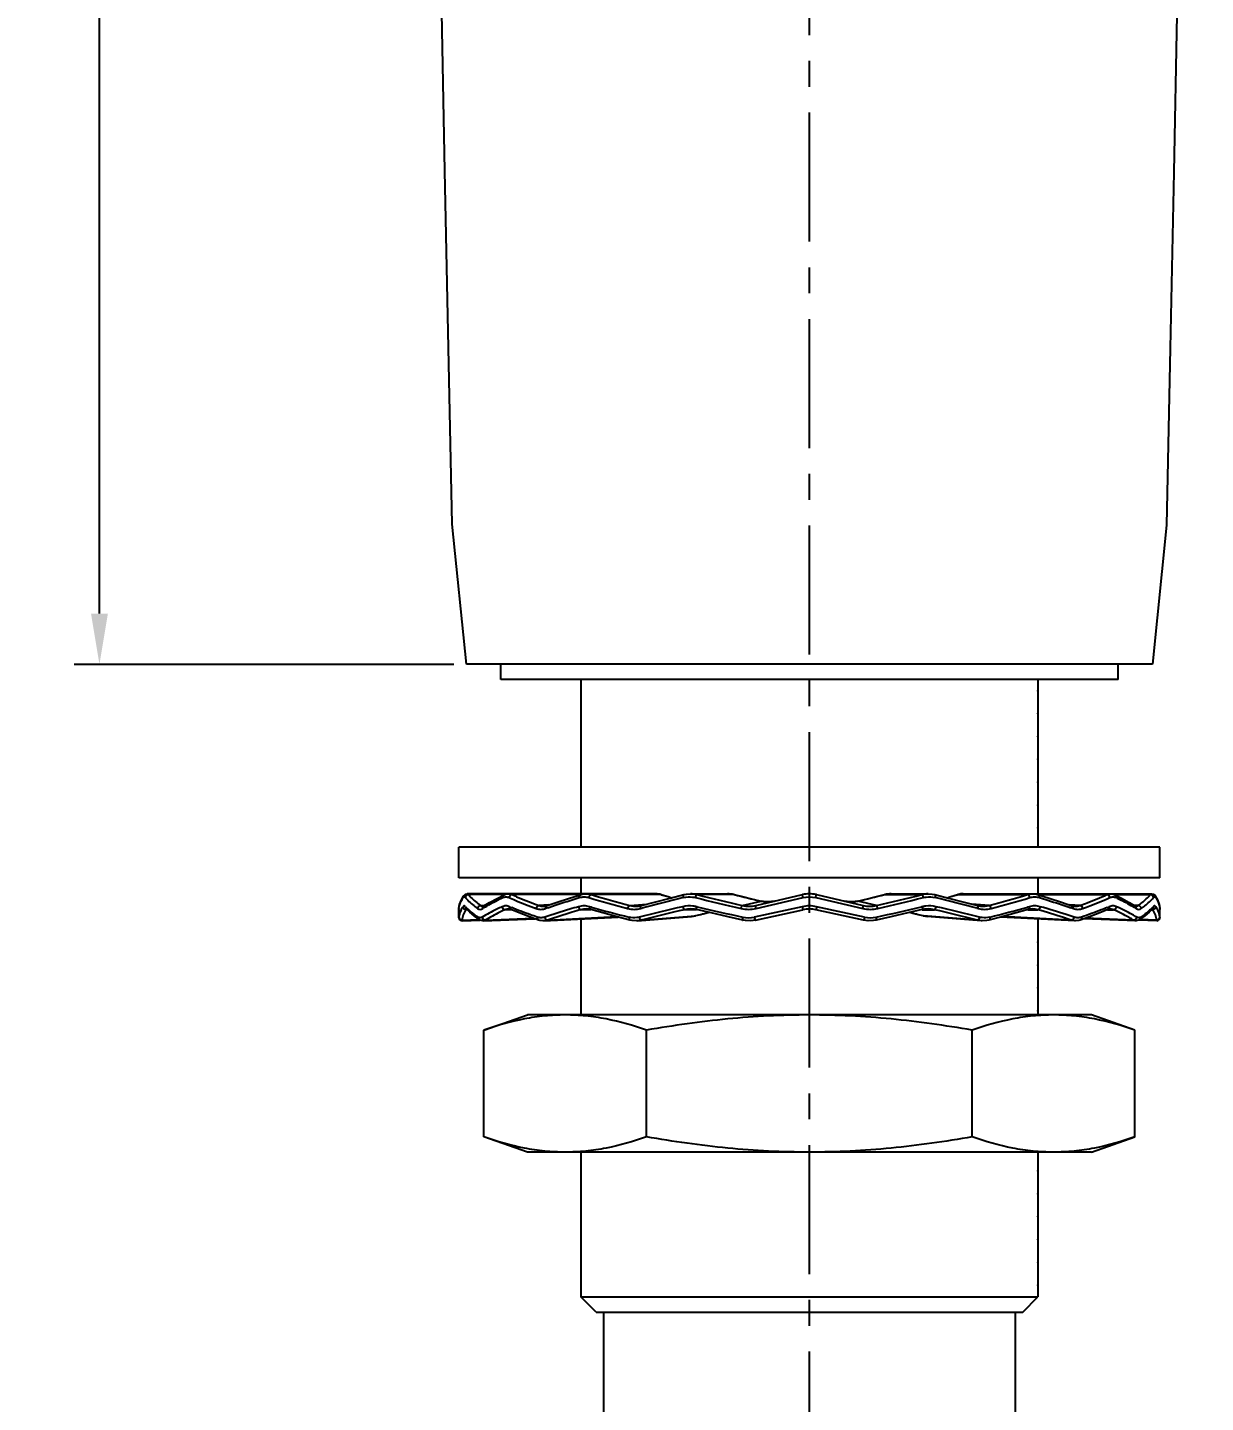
# Model space of a CAD drawing. Header units: millimetres. Extents: x 601 to 1195, y -13 to 407.
# Drawn here: x 731.2 to 789.1, y 124.8 to 192.5 of the extents above; entities that cross this region are included whole.
import ezdxf

# ---------------------------------------------------------------- set-up
doc = ezdxf.new("R2010")
doc.units = ezdxf.units.MM
doc.header["$LTSCALE"] = 0.1
doc.linetypes.add('CENTERX2', pattern=[101.6, 63.5, -12.7, 12.7, -12.7])
doc.layers.add('CENTER', color=1, linetype='CENTERX2')
doc.layers.add('DIM', color=3, linetype='Continuous')
doc.styles.get("Standard").update_dxf_attribs({"font": 'arial.ttf'})
doc.dimstyles.new('ISO-25', dxfattribs={"dimtxt": 2.5, "dimasz": 2.5, "dimexe": 1.25, "dimexo": 0.625, "dimtad": 1, "dimlfac": 1.333333, "dimtxsty": 'Standard', "dimcen": 2.5, "dimadec": 0, "dimazin": 0, "dimtfac": 1, "dimtmove": 0, "dimatfit": 3, "dimfxl": 0, "dimarcsym": 0})

# ---------------------------------------------------------------- blocks, each defined once
blk = doc.blocks.new('*D9')
at = {"layer": 'Defpoints', "color": 0}
for p in [(734.713, 242.175), (769.627, 242.175), (752.771, 161.153)]:
    blk.add_point(p, dxfattribs=at)
at = {"layer": 'DIM', "color": 0, "lineweight": -2}
for p, q in [((769.002, 242.175), (733.463, 242.175)), ((734.713, 163.653), (734.713, 239.675)), ((752.146, 161.153), (733.463, 161.153))]:
    blk.add_line(p, q, dxfattribs=at)
at = {"layer": 'DIM', "color": 0}
for points in [[(734.297, 239.675), (735.13, 239.675), (734.713, 242.175)], [(734.297, 163.653), (735.13, 163.653), (734.713, 161.153)]]:
    blk.add_solid(points, dxfattribs=at)
at = {"layer": 'DIM', "color": 0, "insert": (732.812, 201.664), "char_height": 2.5, "attachment_point": 5, "rotation": 90}
blk.add_mtext('108', dxfattribs=at)

msp = doc.modelspace()

# ---------------------------------------------------------------- linework, layer by layer
for p, q in [((786.5311, 161.1533), (752.7723, 161.1533)), ((754.4642, 160.4033), (754.4642, 161.1533)), ((784.8392, 160.4033), (784.8392, 161.1533)), ((784.8392, 160.4033), (754.4642, 160.4033)), ((758.4017, 160.4033), (758.4017, 152.1533)), ((780.9017, 160.4033), (780.9017, 152.1533)), ((780.9017, 159.8408), (780.9017, 159.8708)), ((758.4017, 159.3083), (758.4017, 159.2783)), ((780.9017, 158.7158), (780.9017, 158.7458)), ((758.4017, 158.1833), (758.4017, 158.1533)), ((758.4017, 157.0583), (758.4017, 157.0283)), ((780.9017, 157.5908), (780.9017, 157.6208)), ((780.9017, 156.4658), (780.9017, 156.4958)), ((758.4017, 155.9333), (758.4017, 155.9033)), ((780.9017, 155.3408), (780.9017, 155.3708)), ((758.4017, 154.8083), (758.4017, 154.7783)), ((780.9017, 154.2158), (780.9017, 154.2458)), ((758.4017, 153.6833), (758.4017, 153.6533)), ((780.9017, 153.0908), (780.9017, 153.1208)), ((758.4017, 152.5583), (758.4017, 152.5283)), ((752.4017, 150.6533), (752.4017, 152.1533)), ((786.9017, 152.1533), (752.4017, 152.1533)), ((786.9017, 150.6533), (786.9017, 152.1533)), ((786.9017, 150.6533), (752.4017, 150.6533)), ((758.4017, 150.6533), (758.4017, 149.8628)), ((758.4017, 150.3083), (758.4017, 150.2783)), ((780.9017, 150.6533), (780.9017, 149.8628)), ((752.4406, 149.3424), (752.5246, 149.5663)), ((752.5233, 149.5636), (752.636, 149.7605)), ((752.6359, 149.7604), (752.636, 149.7605)), ((752.7493, 149.8499), (752.8113, 149.8628)), ((752.8113, 149.8628), (752.8114, 149.8628)), ((762.0831, 149.8628), (752.8116, 149.8628)), ((754.6538, 149.8234), (752.8735, 149.8234)), ((754.2813, 149.6393), (754.6261, 149.8124)), ((754.6261, 149.8124), (754.6263, 149.8125)), ((758.3927, 149.8234), (755.0159, 149.8234)), ((757.8374, 149.6487), (758.3818, 149.8206)), ((758.6583, 149.8628), (758.6599, 149.8628)), ((762.3471, 149.8234), (758.9235, 149.8234)), ((762.083, 149.8628), (762.2716, 149.844)), ((762.2716, 149.844), (762.3639, 149.821)), ((762.3639, 149.821), (762.3471, 149.8234)), ((762.363, 149.8186), (762.3471, 149.8234)), ((762.7988, 149.6511), (763.4787, 149.8228)), ((763.8026, 149.8628), (765.6248, 149.8628)), ((765.9468, 149.8234), (764.1251, 149.8234)), ((765.9506, 149.823), (765.9468, 149.8234)), ((767.0133, 149.2862), (769.31, 149.8234)), ((767.0246, 149.1401), (769.3415, 149.6773)), ((769.9618, 149.6773), (772.2787, 149.1401)), ((769.9933, 149.8234), (772.2901, 149.2862)), ((773.3527, 149.823), (773.3566, 149.8234)), ((773.3566, 149.8234), (775.1782, 149.8234)), ((773.679, 149.8628), (775.5007, 149.8628)), ((776.9394, 149.821), (777.0377, 149.8452)), ((776.9394, 149.821), (776.9562, 149.8234)), ((776.9562, 149.8234), (776.9403, 149.8186)), ((776.9562, 149.8234), (780.3799, 149.8234)), ((777.0377, 149.8452), (777.2204, 149.8628)), ((777.2208, 149.8628), (777.2204, 149.8628)), ((777.2204, 149.8628), (786.4921, 149.8628)), ((780.9105, 149.8234), (784.2875, 149.8234)), ((784.6492, 149.8234), (786.4298, 149.8234)), ((784.6773, 149.8124), (784.677, 149.8125)), ((786.6037, 149.8205), (786.6468, 149.7875)), ((786.6674, 149.7605), (786.7788, 149.5663)), ((786.6674, 149.7604), (786.6674, 149.7605)), ((786.7792, 149.565), (786.7801, 149.5636)), ((752.4017, 149.0979), (752.4033, 149.1153)), ((752.4017, 149.0979), (752.4017, 148.6854)), ((752.4017, 148.6854), (752.4017, 149.0979)), ((752.4033, 149.1153), (752.4045, 149.1277)), ((752.4045, 149.1277), (752.4057, 149.1401)), ((752.4057, 149.1401), (752.4063, 149.1541)), ((752.8104, 149.0825), (752.7592, 149.0825)), ((752.764, 149.1299), (752.763, 149.131)), ((752.764, 149.1299), (752.7641, 149.1298)), ((753.466, 149.2862), (753.6801, 149.2954)), ((753.5843, 149.2479), (753.5847, 149.2479)), ((754.9849, 149.0825), (754.6848, 149.0825)), ((754.8428, 149.1175), (754.8426, 149.1175)), ((756.8338, 149.3126), (756.3346, 149.2862)), ((756.5796, 149.2486), (756.5804, 149.2486)), ((758.9007, 149.0825), (758.4157, 149.0825)), ((758.6621, 149.1175), (758.6602, 149.1175)), ((758.9247, 149.2053), (758.8397, 149.229)), ((760.8093, 149.2862), (761.6514, 149.3546)), ((761.1889, 149.2514), (761.1898, 149.2514)), ((761.352, 149.1401), (761.4183, 149.1574)), ((764.1033, 149.0825), (763.5018, 149.0825)), ((763.8035, 149.1175), (763.803, 149.1175)), ((764.134, 149.2186), (764.0889, 149.229)), ((766.3506, 149.2862), (767.2756, 149.5025)), ((769.2943, 149.229), (766.9402, 148.716)), ((766.9949, 148.5693), (769.3296, 149.0825)), ((767.278, 149.5024), (767.2756, 149.5025)), ((772.3073, 148.5695), (769.9737, 149.0825)), ((772.3631, 148.716), (770.009, 149.229)), ((772.0253, 149.5024), (772.0277, 149.5025)), ((772.9527, 149.2862), (772.0277, 149.5025)), ((775.2144, 149.229), (775.1693, 149.2186)), ((775.2, 149.0825), (775.8016, 149.0825)), ((775.5005, 149.1175), (775.4998, 149.1175)), ((778.494, 149.2862), (777.6519, 149.3546)), ((777.8851, 149.1574), (777.9513, 149.1401)), ((778.1122, 149.2516), (778.1135, 149.2514)), ((780.4636, 149.229), (780.3785, 149.2053)), ((780.4026, 149.0825), (780.8877, 149.0825)), ((780.6435, 149.1175), (780.6432, 149.1175)), ((782.9688, 149.2862), (782.4695, 149.3126)), ((782.7227, 149.2486), (782.723, 149.2486)), ((784.3184, 149.0825), (784.6186, 149.0825)), ((784.4609, 149.1175), (784.4607, 149.1175)), ((785.8373, 149.2862), (785.6232, 149.2954)), ((785.7182, 149.2479), (785.7186, 149.2479)), ((786.493, 149.0825), (786.5442, 149.0825)), ((786.5396, 149.1301), (786.5392, 149.1298)), ((786.8976, 149.1401), (786.897, 149.1541)), ((786.8976, 149.1401), (786.9, 149.1149)), ((786.9, 149.1149), (786.9016, 149.0989)), ((786.9016, 149.0989), (786.9017, 149.0979)), ((786.9017, 148.6854), (786.9017, 149.0979)), ((786.9017, 148.6854), (786.9017, 149.0979)), ((752.4041, 148.716), (752.4017, 148.6854)), ((752.5596, 148.5695), (752.5574, 148.5355)), ((752.5574, 148.5355), (753.444, 148.5693)), ((752.5596, 148.5695), (753.3903, 148.6012)), ((753.4045, 148.5911), (753.4049, 148.5908)), ((753.5393, 148.544), (753.4542, 148.5637)), ((753.5958, 148.5357), (756.1394, 148.639)), ((753.5961, 148.5357), (753.5959, 148.5357)), ((753.6989, 148.5695), (756.0645, 148.6656)), ((756.3218, 148.5742), (756.3219, 148.5742)), ((756.5878, 148.5363), (760.2442, 148.7185)), ((756.7623, 148.5695), (760.1653, 148.7391)), ((758.4017, 148.6267), (758.4017, 143.9033)), ((761.1897, 148.5387), (763.8529, 148.742)), ((761.3803, 148.5695), (761.1906, 148.5388)), ((761.3803, 148.5695), (764.0434, 148.7728)), ((763.8525, 148.742), (764.0434, 148.7728)), ((764.0434, 148.7728), (764.049, 148.7742)), ((764.0491, 148.7737), (764.0434, 148.7728)), ((775.3815, 148.7494), (775.2542, 148.7737)), ((775.2542, 148.7737), (775.26, 148.7728)), ((775.26, 148.7728), (775.4504, 148.742)), ((777.923, 148.5695), (775.26, 148.7728)), ((775.4517, 148.7419), (775.3815, 148.7494)), ((778.113, 148.5388), (775.4504, 148.742)), ((778.1135, 148.5387), (777.923, 148.5695)), ((778.1154, 148.5386), (778.1135, 148.5387)), ((779.1167, 148.7333), (778.4845, 148.5706)), ((782.7168, 148.5362), (779.059, 148.7185)), ((782.5411, 148.5695), (779.1382, 148.7391)), ((780.9017, 148.6208), (780.9017, 143.9033)), ((780.9017, 148.5908), (780.9017, 148.6208)), ((782.9816, 148.5742), (782.9815, 148.5742)), ((785.7086, 148.5356), (783.1638, 148.639)), ((785.6045, 148.5695), (783.2388, 148.6656)), ((785.7638, 148.544), (785.7256, 148.5355)), ((786.746, 148.5355), (785.8598, 148.5693)), ((785.8989, 148.5911), (785.8984, 148.5908)), ((786.1358, 148.76), (785.8989, 148.5911)), ((786.7437, 148.5695), (785.913, 148.6012)), ((786.746, 148.5355), (786.7437, 148.5695)), ((786.9017, 148.6854), (786.8993, 148.716)), ((758.4017, 148.0583), (758.4017, 148.0283)), ((780.9017, 147.4658), (780.9017, 147.4958)), ((758.4017, 146.9333), (758.4017, 146.9033)), ((780.9017, 146.3408), (780.9017, 146.3708)), ((758.4017, 145.8083), (758.4017, 145.7783)), ((780.9017, 145.2158), (780.9017, 145.2458)), ((758.4017, 144.6833), (758.4017, 144.6533)), ((780.9017, 144.0908), (780.9017, 144.1208)), ((753.6302, 143.1533), (755.7767, 143.9033)), ((783.5267, 143.9033), (755.7767, 143.9033)), ((785.6731, 143.1533), (783.5267, 143.9033)), ((753.6302, 137.9033), (753.6302, 143.1533)), ((761.6409, 137.9033), (761.6409, 143.1533)), ((777.6624, 137.9033), (777.6624, 143.1533)), ((785.6731, 137.9033), (785.6731, 143.1533)), ((755.7767, 137.1533), (753.6302, 137.9033)), ((783.5267, 137.1533), (785.6731, 137.9033)), ((783.5267, 137.1533), (755.7767, 137.1533)), ((758.4017, 137.1533), (758.4017, 130.0283)), ((758.4017, 136.8083), (758.4017, 136.7783)), ((780.9017, 137.1533), (780.9017, 130.0283)), ((780.9017, 136.2158), (780.9017, 136.2458)), ((758.4017, 135.6833), (758.4017, 135.6533)), ((780.9017, 135.0908), (780.9017, 135.1208)), ((758.4017, 134.5583), (758.4017, 134.5283)), ((780.9017, 133.9658), (780.9017, 133.9958)), ((758.4017, 133.4333), (758.4017, 133.4033)), ((780.9017, 132.8408), (780.9017, 132.8708)), ((758.4017, 132.3083), (758.4017, 132.2783)), ((780.9017, 131.7158), (780.9017, 131.7458)), ((758.4017, 131.1833), (758.4017, 131.1533)), ((780.9017, 130.5908), (780.9017, 130.6208)), ((759.1517, 129.2783), (758.4017, 130.0283)), ((758.4017, 130.0283), (780.9017, 130.0283)), ((780.1517, 129.2783), (780.9017, 130.0283)), ((759.1519, 129.2783), (780.1515, 129.2783)), ((759.5267, 129.2783), (759.5267, 122.676)), ((779.7767, 129.2783), (779.7767, 122.6764))]:
    msp.add_line(p, q)
for points in [[(789.1454, 229.4994), (789.12, 229.0925), (789.0151, 227.9537), (788.872, 226.873), (788.7332, 226.0135), (788.6073, 224.7348), (788.4462, 222.2546), (788.272, 218.4969), (788.1071, 213.3942), (787.9792, 207.1013), (787.86, 200.2466), (787.731, 193.1159), (787.5844, 185.3627), (787.4131, 176.706), (787.2229, 167.9993), (786.5323, 161.1533)], [(752.7711, 161.1533), (752.0789, 168.0432), (751.8897, 176.7321), (751.7177, 185.4286), (751.5703, 193.2295), (751.4408, 200.3911), (751.3214, 207.2621), (751.1924, 213.5412), (751.0267, 218.6145), (750.8525, 222.3388), (750.6917, 224.7897), (750.5677, 226.0306), (750.4262, 226.907), (750.2839, 227.9922), (750.1804, 229.1347)], [(752.4063, 149.1542), (752.4398, 149.3397), (752.5233, 149.5636)], [(752.6359, 149.7604), (752.6559, 149.7869), (752.7326, 149.8458), (752.8113, 149.8628)], [(753.6326, 149.2665), (753.9154, 149.4382), (754.2813, 149.6393)], [(754.6263, 149.8125), (754.6975, 149.8406), (754.8424, 149.8628)], [(756.7436, 149.2817), (757.2338, 149.45), (757.8374, 149.6487)], [(758.3819, 149.8206), (758.4727, 149.8439), (758.6599, 149.8628)], [(761.3859, 149.2851), (762.0277, 149.453), (762.7988, 149.6511)], [(762.3639, 149.821), (762.6989, 149.7224), (762.8785, 149.6712)], [(763.4787, 149.8228), (763.6006, 149.8474), (763.8033, 149.8628)], [(765.6248, 149.8628), (765.8323, 149.8467), (765.9506, 149.823)], [(765.9506, 149.823), (766.3543, 149.7241), (766.8759, 149.5981), (767.278, 149.5024)], [(772.0253, 149.5024), (772.4377, 149.6006), (772.9592, 149.7265), (773.3527, 149.823)], [(773.3527, 149.823), (773.478, 149.8478), (773.679, 149.8628)], [(775.5007, 149.8628), (775.6958, 149.8484), (775.8247, 149.8228)], [(775.8247, 149.8228), (776.4949, 149.6536), (777.2663, 149.4554), (777.9174, 149.2851)], [(776.4249, 149.6713), (776.613, 149.7249), (776.9394, 149.821)], [(780.6436, 149.8628), (780.8248, 149.8451), (780.9215, 149.8206)], [(780.9215, 149.8206), (781.4584, 149.6511), (782.0623, 149.4525)], [(784.461, 149.8628), (784.6015, 149.842), (784.677, 149.8125)], [(784.6773, 149.8124), (785.0173, 149.6418), (785.3837, 149.4407), (785.6708, 149.2665)], [(786.4921, 149.8628), (786.5683, 149.8469), (786.6451, 149.7897), (786.6674, 149.7604)], [(786.7788, 149.5663), (786.8628, 149.3424), (786.897, 149.1542)], [(786.7801, 149.5636), (786.8635, 149.3397), (786.8762, 149.2691)], [(753.4045, 148.5911), (753.1707, 148.7577), (752.9348, 148.9556), (752.7641, 149.1298)], [(753.5847, 149.2479), (753.601, 149.251), (753.628, 149.2637), (753.6325, 149.2665)], [(754.9643, 149.0909), (754.9293, 149.1038), (754.8426, 149.1175)], [(756.3218, 148.5742), (755.8688, 148.7351), (755.3689, 148.9253), (754.9643, 149.0909)], [(756.5804, 149.2486), (756.6414, 149.2553), (756.7266, 149.2759), (756.7436, 149.2817)], [(758.893, 149.0846), (758.8161, 149.1027), (758.6602, 149.1175)], [(760.8189, 148.5706), (760.1953, 148.7311), (759.4863, 148.9203), (758.893, 149.0846)], [(761.1898, 149.2514), (761.2358, 149.2561), (761.3596, 149.2785), (761.3859, 149.2851)], [(764.1033, 149.0829), (763.9902, 149.1041), (763.803, 149.1175)], [(764.7271, 148.9392), (764.4256, 148.8663), (764.0491, 148.7737)], [(766.3692, 148.5696), (765.6497, 148.7299), (764.8157, 148.9188), (764.1033, 149.0829)], [(767.278, 149.5024), (767.4619, 149.4715), (767.7636, 149.4727), (767.9298, 149.5006)], [(771.3772, 149.4997), (771.5499, 149.4716), (771.8516, 149.4726), (772.0253, 149.5024)], [(775.2, 149.0829), (774.4977, 148.9211), (773.6638, 148.7321), (772.9341, 148.5696)], [(775.2542, 148.7737), (774.8683, 148.8686), (774.5763, 148.9392)], [(775.4998, 149.1175), (775.3195, 149.105), (775.2, 149.0829)], [(777.9174, 149.2851), (777.938, 149.2799), (778.0647, 149.2565), (778.1135, 149.2514)], [(780.4103, 149.0846), (779.8255, 148.9226), (779.1167, 148.7333)], [(780.6432, 149.1175), (780.4924, 149.1037), (780.4103, 149.0846)], [(782.0623, 149.4525), (782.5726, 149.2773), (782.6597, 149.2556), (782.723, 149.2486)], [(784.339, 149.0909), (783.9402, 148.9276), (783.4408, 148.7374), (782.9816, 148.5742)], [(784.4607, 149.1175), (784.3769, 149.1047), (784.339, 149.0909)], [(785.6708, 149.2665), (785.7018, 149.2512), (785.7186, 149.2479)], [(786.5392, 149.1298), (786.3712, 148.958), (786.1358, 148.76)], [(753.5959, 148.5357), (753.5779, 148.5354), (753.4565, 148.5625), (753.4049, 148.5908)], [(756.5047, 148.5414), (756.3902, 148.5544), (756.3219, 148.5742)], [(756.5878, 148.5363), (756.5605, 148.5354), (756.3953, 148.5532), (756.3219, 148.5742)], [(761.1897, 148.5387), (761.1479, 148.5363), (760.9272, 148.5486), (760.8189, 148.5706)], [(764.0491, 148.7737), (763.9186, 148.7489), (763.85, 148.7418)], [(766.9949, 148.5693), (766.7681, 148.5379), (766.5069, 148.546), (766.3692, 148.5696)], [(772.9341, 148.5696), (772.8044, 148.547), (772.5406, 148.5376), (772.3073, 148.5695)], [(778.4845, 148.5706), (778.3825, 148.5496), (778.1586, 148.5362), (778.1155, 148.5386)], [(782.9815, 148.5742), (782.9131, 148.5544), (782.7454, 148.5354), (782.7155, 148.5363)], [(785.8984, 148.5908), (785.8502, 148.564), (785.727, 148.5355), (785.7074, 148.5357)]]:
    msp.add_lwpolyline(points)
for centre, radius, start, end in [((752.7495, 149.6849), 0.1364, 146.416402, 151.84697), ((778.6219, 216.2229), 69.4342, 253.415131, 255.046397), ((778.5951, 215.2996), 68.3675, 253.277713, 254.921093), ((805.8652, -21.2266), 176.0859, 103.934577, 104.620525), ((762.082, 148.9592), 0.9036, 79.717155, 89.925679), ((762.073, 148.9093), 0.9543, 73.306826, 79.723932), ((775.4407, 193.6755), 45.7651, 253.395985, 254.060779), ((763.8018, 148.5174), 1.3454, 76.095405, 89.935545), ((814.1966, 354.3039), 210.683, 256.228728, 256.856511), ((813.8883, 351.0965), 207.3336, 256.112581, 256.74526), ((765.6229, 148.5122), 1.3506, 76.122143, 89.917981), ((800.6462, 290.6167), 145.0063, 256.154997, 256.69514), ((769.6517, 148.3628), 1.5, 76.834954, 103.165046), ((739.154, 288.5587), 142.8892, 283.300858, 283.849005), ((724.5855, 354.5331), 210.8689, 283.260043, 283.882116), ((724.2696, 357.8023), 214.28, 283.148758, 283.766003), ((773.6805, 148.5122), 1.3506, 90.062182, 103.87781), ((775.5015, 148.5174), 1.3454, 90.0777, 103.90444), ((732.1758, -26.1868), 181.2041, 75.389128, 76.055734), ((764.0986, 192.8674), 44.9233, 285.933035, 286.610258), ((759.8756, 218.2226), 71.4065, 285.11388, 286.687315), ((759.8413, 219.1979), 72.5252, 284.988368, 286.550104), ((786.5538, 149.6849), 0.1364, 28.172467, 33.594891), ((753.3255, 149.0532), 0.9239, 173.757807, 174.604488), ((754.3104, 150.6381), 2.1177, 221.710578, 224.186216), ((757.2772, 143.2846), 6.9285, 121.792068, 122.314122), ((757.4342, 143.0316), 7.2263, 121.399101, 121.792946), ((761.3323, 164.5317), 16.6017, 247.184038, 247.575669), ((769.7688, 111.4896), 39.8605, 109.019967, 109.168836), ((758.6605, 148.2429), 0.8746, 90.02219, 106.259364), ((779.5421, 223.5648), 77.1649, 254.503051, 255.92673), ((761.0991, 150.3596), 1.1119, 254.893822, 274.630628), ((806.4962, -35.2073), 189.4005, 103.14692, 103.812652), ((806.2475, -32.3358), 186.3861, 103.258191, 103.929128), ((763.8033, 147.8004), 1.317, 90.010379, 103.23446), ((793.0523, 31.588), 120.722, 103.570939, 103.901233), ((814.9052, 370.1641), 226.7038, 257.058608, 257.638596), ((766.6569, 150.7224), 1.6245, 256.919102, 283.080898), ((766.682, 150.6991), 1.4513, 256.802493, 283.197507), ((769.6517, 147.6175), 1.5, 77.602301, 102.397699), ((772.6464, 150.7224), 1.6244, 256.918558, 283.081442), ((772.6214, 150.699), 1.4512, 256.801957, 283.198043), ((725.2172, 366.5148), 222.9638, 282.35654, 282.946242), ((745.814, 29.8005), 122.5621, 76.098514, 76.426512), ((775.5001, 147.8005), 1.317, 76.765344, 89.979384), ((734.3824, -26.8501), 180.7424, 76.060396, 76.752284), ((734.145, -29.626), 183.6612, 76.176946, 76.863482), ((778.2042, 150.3597), 1.112, 265.321122, 285.105653), ((760.5713, 220.4955), 73.9907, 284.042729, 285.527316), ((780.6428, 148.2429), 0.8746, 73.740744, 89.95229), ((769.5356, 111.4928), 39.8572, 70.831165, 70.979602), ((777.9701, 164.5339), 16.604, 292.422711, 292.815956), ((781.8707, 143.034), 7.2235, 58.203444, 58.59635), ((782.0269, 143.2858), 6.9271, 57.685859, 58.2043), ((785.7261, 149.4213), 0.1735, 267.537811, 277.836151), ((784.9927, 150.6383), 2.1181, 315.807952, 318.28934), ((785.9779, 149.0532), 0.9238, 5.395547, 6.243282), ((752.5517, 148.6854), 0.15, 180, 272.186017), ((766.6567, 150.0153), 1.3298, 257.688086, 282.311914), ((772.6467, 150.0154), 1.33, 257.689698, 282.310302), ((786.7517, 148.6854), 0.15, 267.813983, 0)]:
    msp.add_arc(centre, radius, start, end)
for points, knots in [([(752.4071, 149.1537), (752.4119, 149.1976), (752.4458, 149.3837), (752.532, 149.5575), (752.6126, 149.6773)], [0, 0, 0, 0, 0.2340633, 1, 1, 1, 1]), ([(752.6126, 149.6773), (752.6223, 149.6917), (752.6407, 149.7125), (752.6746, 149.7135), (752.6885, 149.7062), (752.6951, 149.7016)], [0, 0, 0, 0, 0.5334464, 0.7511958, 1, 1, 1, 1]), ([(752.6951, 149.7016), (752.6972, 149.7), (752.7065, 149.6929), (752.7146, 149.6843), (752.7203, 149.6773)], [0, 0, 0, 0, 0.2248956, 1, 1, 1, 1]), ([(752.7203, 149.6773), (752.722, 149.7151), (752.7572, 149.7919), (752.8355, 149.8232), (752.8735, 149.8234)], [0, 0, 0, 0, 0.498775, 1, 1, 1, 1]), ([(752.7203, 149.6773), (752.7588, 149.6308), (752.9388, 149.4314), (753.1487, 149.2608), (753.3181, 149.1401)], [0, 0, 0, 0, 0.2249087, 1, 1, 1, 1]), ([(752.8114, 149.8628), (752.8165, 149.8628), (752.8416, 149.8583), (752.861, 149.8389), (752.8735, 149.8234)], [0, 0, 0, 0, 0.2042295, 1, 1, 1, 1]), ([(752.8735, 149.8234), (752.9116, 149.7768), (753.0898, 149.5776), (753.298, 149.4069), (753.466, 149.2862)], [0, 0, 0, 0, 0.2251185, 1, 1, 1, 1]), ([(753.6693, 149.1996), (753.7359, 149.2403), (754.0264, 149.4113), (754.3265, 149.5655), (754.5601, 149.6773)], [0, 0, 0, 0, 0.2316026, 1, 1, 1, 1]), ([(754.5601, 149.6773), (754.557, 149.7046), (754.5639, 149.76), (754.6034, 149.8015), (754.6261, 149.8124)], [0, 0, 0, 0, 0.5215352, 1, 1, 1, 1]), ([(754.5601, 149.6773), (754.6072, 149.6999), (754.7145, 149.726), (754.8212, 149.6994), (754.8702, 149.6773)], [0, 0, 0, 0, 0.4925909, 1, 1, 1, 1]), ([(754.8424, 149.8628), (754.8569, 149.8628), (754.9164, 149.8594), (754.9748, 149.8421), (755.0159, 149.8234)], [0, 0, 0, 0, 0.2425616, 1, 1, 1, 1]), ([(754.8702, 149.6773), (754.8748, 149.7152), (754.9077, 149.7869), (754.9809, 149.8232), (755.0159, 149.8234)], [0, 0, 0, 0, 0.5218034, 1, 1, 1, 1]), ([(754.8702, 149.6773), (754.9725, 149.6313), (755.4108, 149.4399), (755.8567, 149.266), (756.2005, 149.1401)], [0, 0, 0, 0, 0.2344322, 1, 1, 1, 1]), ([(755.0159, 149.8234), (755.1172, 149.7774), (755.5517, 149.586), (755.9937, 149.412), (756.3346, 149.2862)], [0, 0, 0, 0, 0.2344729, 1, 1, 1, 1]), ([(756.7783, 149.174), (756.9012, 149.2163), (757.4155, 149.3908), (757.9329, 149.556), (758.3278, 149.6773)], [0, 0, 0, 0, 0.2392652, 1, 1, 1, 1]), ([(758.3278, 149.6773), (758.3224, 149.7078), (758.3208, 149.7643), (758.3597, 149.8136), (758.3818, 149.8205)], [0, 0, 0, 0, 0.5709995, 1, 1, 1, 1]), ([(758.3278, 149.6773), (758.4037, 149.7007), (758.5648, 149.7251), (758.7257, 149.7004), (758.803, 149.6773)], [0, 0, 0, 0, 0.4962499, 1, 1, 1, 1]), ([(758.6599, 149.8628), (758.7264, 149.8628), (758.8158, 149.8526), (758.9019, 149.8299), (758.9235, 149.8234)], [0, 0, 0, 0, 0.7466792, 1, 1, 1, 1]), ([(758.803, 149.6773), (758.8065, 149.6964), (758.8243, 149.7569), (758.8778, 149.8231), (758.9235, 149.8234)], [0, 0, 0, 0, 0.2982371, 1, 1, 1, 1]), ([(763.4613, 149.6773), (763.4575, 149.6947), (763.4526, 149.7284), (763.4515, 149.7756), (763.4616, 149.8184), (763.4787, 149.8228)], [0, 0, 0, 0, 0.3508534, 0.6519024, 1, 1, 1, 1]), ([(763.4613, 149.6773), (763.6031, 149.7125), (763.804, 149.7244), (763.9964, 149.6891), (764.0442, 149.6773)], [0, 0, 0, 0, 0.747661, 1, 1, 1, 1]), ([(764.0442, 149.6773), (764.0521, 149.713), (764.0682, 149.7614), (764.0984, 149.8092), (764.1171, 149.8233), (764.1251, 149.8234)], [0, 0, 0, 0, 0.6350906, 0.8612858, 1, 1, 1, 1]), ([(769.3415, 149.6773), (769.3372, 149.6959), (769.3309, 149.7229), (769.3233, 149.7572), (769.3183, 149.7792), (769.315, 149.7967), (769.3112, 149.811), (769.3116, 149.8175), (769.3091, 149.8232), (769.31, 149.8234)], [0, 0, 0, 0, 0.3823081, 0.5557203, 0.7071198, 0.8313117, 0.9234317, 0.9803117, 1, 1, 1, 1]), ([(769.9618, 149.6773), (769.9662, 149.6959), (769.9724, 149.7229), (769.9801, 149.7572), (769.985, 149.7792), (769.9884, 149.7967), (769.9921, 149.811), (769.9917, 149.8175), (769.9943, 149.8232), (769.9933, 149.8234)], [0, 0, 0, 0, 0.3823084, 0.5557208, 0.7071202, 0.831312, 0.9234319, 0.9803118, 1, 1, 1, 1]), ([(775.2591, 149.6773), (775.2512, 149.713), (775.2352, 149.7614), (775.2049, 149.8092), (775.1862, 149.8233), (775.1782, 149.8234)], [0, 0, 0, 0, 0.6350901, 0.8612855, 1, 1, 1, 1]), ([(775.2591, 149.6773), (775.307, 149.6891), (775.4993, 149.7244), (775.7003, 149.7125), (775.842, 149.6773)], [0, 0, 0, 0, 0.2523244, 1, 1, 1, 1]), ([(775.842, 149.6773), (775.8458, 149.6947), (775.8507, 149.7284), (775.8518, 149.7756), (775.8418, 149.8184), (775.8247, 149.8228)], [0, 0, 0, 0, 0.3508536, 0.6519027, 1, 1, 1, 1]), ([(777.2204, 149.8628), (777.1984, 149.8628), (777.1092, 149.8595), (777.0206, 149.8426), (776.9562, 149.8234)], [0, 0, 0, 0, 0.2471568, 1, 1, 1, 1]), ([(780.3799, 149.8234), (780.4013, 149.8298), (780.4866, 149.8523), (780.5752, 149.8626), (780.6411, 149.8628)], [0, 0, 0, 0, 0.253335, 1, 1, 1, 1]), ([(780.5004, 149.6773), (780.4969, 149.6964), (780.479, 149.7569), (780.4256, 149.8231), (780.3799, 149.8234)], [0, 0, 0, 0, 0.2982371, 1, 1, 1, 1]), ([(780.5004, 149.6773), (780.5777, 149.7004), (780.7385, 149.7251), (780.8996, 149.7007), (780.9756, 149.6773)], [0, 0, 0, 0, 0.5036071, 1, 1, 1, 1]), ([(780.9756, 149.6773), (780.9809, 149.7078), (780.9825, 149.7643), (780.9437, 149.8136), (780.9215, 149.8205)], [0, 0, 0, 0, 0.5709997, 1, 1, 1, 1]), ([(780.9756, 149.6773), (781.1108, 149.6358), (781.6294, 149.4742), (782.1456, 149.3048), (782.5253, 149.1739)], [0, 0, 0, 0, 0.2605199, 1, 1, 1, 1]), ([(782.9688, 149.2862), (783.0869, 149.3298), (783.531, 149.4976), (783.9699, 149.6793), (784.2875, 149.8234)], [0, 0, 0, 0, 0.2653767, 1, 1, 1, 1]), ([(783.1028, 149.1401), (783.222, 149.1837), (783.6699, 149.3515), (784.1127, 149.5332), (784.4331, 149.6773)], [0, 0, 0, 0, 0.2654157, 1, 1, 1, 1]), ([(784.2875, 149.8234), (784.3016, 149.8298), (784.3567, 149.8519), (784.4166, 149.8628), (784.4604, 149.8628)], [0, 0, 0, 0, 0.2608614, 1, 1, 1, 1]), ([(784.4331, 149.6773), (784.4285, 149.7152), (784.3956, 149.7869), (784.3225, 149.8232), (784.2875, 149.8234)], [0, 0, 0, 0, 0.521803, 1, 1, 1, 1]), ([(784.4331, 149.6773), (784.4822, 149.6994), (784.5889, 149.726), (784.6962, 149.6999), (784.7433, 149.6773)], [0, 0, 0, 0, 0.5073888, 1, 1, 1, 1]), ([(784.7433, 149.6773), (784.7464, 149.7046), (784.7395, 149.76), (784.6999, 149.8015), (784.6772, 149.8124)], [0, 0, 0, 0, 0.5215355, 1, 1, 1, 1]), ([(784.7433, 149.6773), (784.8249, 149.6382), (785.1275, 149.4895), (785.424, 149.3279), (785.6346, 149.1993)], [0, 0, 0, 0, 0.268428, 1, 1, 1, 1]), ([(785.8373, 149.2862), (785.8972, 149.3292), (786.11, 149.4901), (786.3075, 149.6738), (786.4298, 149.8234)], [0, 0, 0, 0, 0.2761943, 1, 1, 1, 1]), ([(785.9853, 149.1401), (786.0457, 149.1831), (786.2602, 149.344), (786.4594, 149.5276), (786.583, 149.6773)], [0, 0, 0, 0, 0.2764014, 1, 1, 1, 1]), ([(786.4298, 149.8234), (786.4347, 149.8294), (786.451, 149.8477), (786.4747, 149.8628), (786.4918, 149.8628)], [0, 0, 0, 0, 0.3131072, 1, 1, 1, 1]), ([(786.583, 149.6773), (786.5813, 149.7151), (786.5461, 149.7919), (786.4679, 149.8232), (786.4298, 149.8234)], [0, 0, 0, 0, 0.4987746, 1, 1, 1, 1]), ([(786.583, 149.6773), (786.5949, 149.6917), (786.615, 149.7119), (786.6498, 149.7137), (786.6632, 149.7062), (786.6692, 149.7016)], [0, 0, 0, 0, 0.5595429, 0.772357, 1, 1, 1, 1]), ([(786.6692, 149.7016), (786.6711, 149.7), (786.6793, 149.6929), (786.686, 149.6843), (786.6907, 149.6773)], [0, 0, 0, 0, 0.2249666, 1, 1, 1, 1]), ([(786.6907, 149.6773), (786.7192, 149.6349), (786.8172, 149.4741), (786.8813, 149.2903), (786.8962, 149.1537)], [0, 0, 0, 0, 0.2712044, 1, 1, 1, 1]), ([(752.5171, 149.0861), (752.5011, 149.0558), (752.4452, 148.9391), (752.4114, 148.811), (752.4041, 148.716)], [0, 0, 0, 0, 0.2645875, 1, 1, 1, 1]), ([(752.6053, 149.229), (752.597, 149.2172), (752.5655, 149.1709), (752.5366, 149.1228), (752.5171, 149.0861)], [0, 0, 0, 0, 0.2575027, 1, 1, 1, 1]), ([(752.7592, 149.0825), (752.7033, 149.0024), (752.6113, 148.8397), (752.5664, 148.6568), (752.5596, 148.5695)], [0, 0, 0, 0, 0.5271274, 1, 1, 1, 1]), ([(752.7294, 149.229), (752.7126, 149.248), (752.6789, 149.2762), (752.629, 149.2589), (752.6131, 149.24), (752.6053, 149.229)], [0, 0, 0, 0, 0.5137396, 0.7282205, 1, 1, 1, 1]), ([(752.6053, 149.229), (752.6062, 149.2034), (752.6221, 149.1516), (752.6614, 149.1145), (752.6841, 149.1019)], [0, 0, 0, 0, 0.4967572, 1, 1, 1, 1]), ([(752.7852, 149.1093), (752.7828, 149.1078), (752.7728, 149.1003), (752.7647, 149.0905), (752.7592, 149.0825)], [0, 0, 0, 0, 0.222893, 1, 1, 1, 1]), ([(753.3458, 148.716), (753.2914, 148.7518), (753.0961, 148.8865), (752.9118, 149.0385), (752.7918, 149.162)], [0, 0, 0, 0, 0.2742312, 1, 1, 1, 1]), ([(753.3181, 149.1401), (753.3209, 149.1774), (753.3548, 149.2512), (753.4294, 149.2849), (753.466, 149.2862)], [0, 0, 0, 0, 0.5047338, 1, 1, 1, 1]), ([(753.3181, 149.1401), (753.3536, 149.1148), (753.4447, 149.0806), (753.5346, 149.1155), (753.5735, 149.1401)], [0, 0, 0, 0, 0.4865694, 1, 1, 1, 1]), ([(753.466, 149.2862), (753.4708, 149.2827), (753.4896, 149.2701), (753.5103, 149.2603), (753.5263, 149.2554)], [0, 0, 0, 0, 0.2612573, 1, 1, 1, 1]), ([(754.5373, 149.229), (754.4448, 149.1872), (754.1066, 149.0296), (753.7754, 148.856), (753.5427, 148.716)], [0, 0, 0, 0, 0.2720748, 1, 1, 1, 1]), ([(753.5735, 149.1401), (753.5714, 149.1647), (753.5791, 149.2149), (753.6126, 149.2538), (753.6325, 149.2665)], [0, 0, 0, 0, 0.510837, 1, 1, 1, 1]), ([(754.6848, 149.0825), (754.5931, 149.0407), (754.2577, 148.8831), (753.9295, 148.7095), (753.6989, 148.5695)], [0, 0, 0, 0, 0.271998, 1, 1, 1, 1]), ([(754.8946, 149.229), (754.8375, 149.253), (754.715, 149.2816), (754.5918, 149.2537), (754.5373, 149.229)], [0, 0, 0, 0, 0.5085505, 1, 1, 1, 1]), ([(754.5373, 149.229), (754.5413, 149.1908), (754.5745, 149.1178), (754.6492, 149.0823), (754.6848, 149.0825)], [0, 0, 0, 0, 0.518869, 1, 1, 1, 1]), ([(754.8426, 149.1175), (754.8023, 149.1175), (754.7476, 149.1083), (754.6973, 149.0882), (754.6848, 149.0825)], [0, 0, 0, 0, 0.7452127, 1, 1, 1, 1]), ([(754.8946, 149.229), (754.8914, 149.2006), (754.8984, 149.1432), (754.9406, 149.101), (754.9644, 149.091)], [0, 0, 0, 0, 0.525387, 1, 1, 1, 1]), ([(756.2542, 148.716), (756.1424, 148.7542), (755.7208, 148.9014), (755.3031, 149.06), (754.9994, 149.1854)], [0, 0, 0, 0, 0.2643351, 1, 1, 1, 1]), ([(756.2005, 149.1401), (756.2059, 149.1771), (756.2352, 149.2448), (756.3022, 149.2848), (756.3346, 149.2862)], [0, 0, 0, 0, 0.5353632, 1, 1, 1, 1]), ([(756.2005, 149.1401), (756.2758, 149.1125), (756.4396, 149.0829), (756.6028, 149.1131), (756.6805, 149.1401)], [0, 0, 0, 0, 0.4937189, 1, 1, 1, 1]), ([(758.2922, 149.229), (758.146, 149.1867), (757.5879, 149.0228), (757.0324, 148.85), (756.6243, 148.716)], [0, 0, 0, 0, 0.2617111, 1, 1, 1, 1]), ([(756.6805, 149.1401), (756.676, 149.1698), (756.6784, 149.2279), (756.7203, 149.2733), (756.7437, 149.2816)], [0, 0, 0, 0, 0.5478247, 1, 1, 1, 1]), ([(758.4157, 149.0825), (758.2707, 149.0402), (757.7174, 148.8762), (757.1667, 148.7035), (756.7623, 148.5695)], [0, 0, 0, 0, 0.2616942, 1, 1, 1, 1]), ([(758.8397, 149.229), (758.7502, 149.254), (758.5652, 149.2807), (758.38, 149.2544), (758.2922, 149.229)], [0, 0, 0, 0, 0.5041866, 1, 1, 1, 1]), ([(758.2922, 149.229), (758.2954, 149.2097), (758.3128, 149.1479), (758.3691, 149.0822), (758.4157, 149.0825)], [0, 0, 0, 0, 0.2955326, 1, 1, 1, 1]), ([(758.8397, 149.229), (758.8369, 149.2125), (758.8351, 149.1803), (758.8434, 149.1266), (758.871, 149.091), (758.893, 149.0847)], [0, 0, 0, 0, 0.3056559, 0.5803985, 1, 1, 1, 1]), ([(760.7054, 149.1401), (760.7125, 149.176), (760.733, 149.2336), (760.7839, 149.2845), (760.8093, 149.2862)], [0, 0, 0, 0, 0.589884, 1, 1, 1, 1]), ([(760.7054, 149.1401), (760.8097, 149.1121), (761.0281, 149.0834), (761.2462, 149.1124), (761.352, 149.1401)], [0, 0, 0, 0, 0.4968947, 1, 1, 1, 1]), ([(761.352, 149.1401), (761.3486, 149.1571), (761.345, 149.1899), (761.3474, 149.2405), (761.3667, 149.2799), (761.3859, 149.2851)], [0, 0, 0, 0, 0.3306366, 0.619012, 1, 1, 1, 1]), ([(764.0889, 149.229), (764.0336, 149.2417), (763.8117, 149.2801), (763.5811, 149.2673), (763.4173, 149.229)], [0, 0, 0, 0, 0.2523696, 1, 1, 1, 1]), ([(763.4173, 149.229), (763.4247, 149.193), (763.4408, 149.144), (763.473, 149.0957), (763.4933, 149.0824), (763.5018, 149.0825)], [0, 0, 0, 0, 0.6278431, 0.8546871, 1, 1, 1, 1]), ([(764.0889, 149.229), (764.0821, 149.1964), (764.0773, 149.1511), (764.0844, 149.1008), (764.0968, 149.0845), (764.1033, 149.0829)], [0, 0, 0, 0, 0.6518572, 0.8684365, 1, 1, 1, 1]), ([(766.2893, 149.1401), (766.2934, 149.1585), (766.3025, 149.1926), (766.3182, 149.2383), (766.3326, 149.2679), (766.3445, 149.2851), (766.3506, 149.2862)], [0, 0, 0, 0, 0.3518122, 0.6610905, 0.8844133, 1, 1, 1, 1]), ([(767.0246, 149.1401), (767.0205, 149.1582), (767.0138, 149.1914), (767.0075, 149.2379), (767.0065, 149.265), (767.0088, 149.2851), (767.0133, 149.2862)], [0, 0, 0, 0, 0.3749134, 0.6925824, 0.9074825, 1, 1, 1, 1]), ([(767.9298, 149.5006), (767.876, 149.4883), (767.6598, 149.4515), (767.4351, 149.4647), (767.2756, 149.5025)], [0, 0, 0, 0, 0.2519615, 1, 1, 1, 1]), ([(769.2943, 149.229), (769.2984, 149.2103), (769.3045, 149.183), (769.3125, 149.1485), (769.3176, 149.1263), (769.3222, 149.1089), (769.3252, 149.0943), (769.3284, 149.0885), (769.3287, 149.0823), (769.3296, 149.0825)], [0, 0, 0, 0, 0.3816, 0.5549935, 0.7064981, 0.8308573, 0.9231492, 0.9801733, 1, 1, 1, 1]), ([(770.009, 149.229), (770.0049, 149.2103), (769.9988, 149.183), (769.9908, 149.1485), (769.9857, 149.1263), (769.9811, 149.1089), (769.9782, 149.0943), (769.975, 149.0885), (769.9747, 149.0823), (769.9737, 149.0825)], [0, 0, 0, 0, 0.3816004, 0.5549943, 0.7064988, 0.8308578, 0.9231496, 0.9801734, 1, 1, 1, 1]), ([(772.0277, 149.5025), (771.8691, 149.465), (771.6459, 149.4516), (771.4308, 149.4877), (771.3773, 149.4997)], [0, 0, 0, 0, 0.7480187, 1, 1, 1, 1]), ([(772.2787, 149.1401), (772.2829, 149.1582), (772.2896, 149.1914), (772.2958, 149.2379), (772.2969, 149.265), (772.2945, 149.2851), (772.2901, 149.2862)], [0, 0, 0, 0, 0.3749136, 0.6925828, 0.9074826, 1, 1, 1, 1]), ([(773.0141, 149.1401), (773.0099, 149.1585), (773.0009, 149.1926), (772.9852, 149.2383), (772.9707, 149.2679), (772.9588, 149.2851), (772.9527, 149.2862)], [0, 0, 0, 0, 0.3518122, 0.6610905, 0.8844133, 1, 1, 1, 1]), ([(775.2144, 149.229), (775.2212, 149.1964), (775.2261, 149.1511), (775.2189, 149.1008), (775.2065, 149.0845), (775.2, 149.0829)], [0, 0, 0, 0, 0.6518569, 0.8684364, 1, 1, 1, 1]), ([(775.8861, 149.229), (775.7223, 149.2673), (775.4916, 149.2801), (775.2698, 149.2417), (775.2144, 149.229)], [0, 0, 0, 0, 0.7476042, 1, 1, 1, 1]), ([(775.8861, 149.229), (775.8787, 149.193), (775.8626, 149.144), (775.8303, 149.0957), (775.8101, 149.0824), (775.8016, 149.0825)], [0, 0, 0, 0, 0.6278439, 0.8546875, 1, 1, 1, 1]), ([(777.9513, 149.1401), (777.9548, 149.1571), (777.9583, 149.1899), (777.9559, 149.2405), (777.9367, 149.2799), (777.9174, 149.2851)], [0, 0, 0, 0, 0.3306368, 0.6190124, 1, 1, 1, 1]), ([(777.9513, 149.1401), (778.0571, 149.1124), (778.2753, 149.0834), (778.4936, 149.1121), (778.598, 149.1401)], [0, 0, 0, 0, 0.5030381, 1, 1, 1, 1]), ([(778.598, 149.1401), (778.5909, 149.176), (778.5703, 149.2336), (778.5194, 149.2845), (778.494, 149.2862)], [0, 0, 0, 0, 0.5898833, 1, 1, 1, 1]), ([(780.4636, 149.229), (780.4665, 149.2125), (780.4682, 149.1803), (780.4599, 149.1266), (780.4324, 149.091), (780.4103, 149.0847)], [0, 0, 0, 0, 0.3056559, 0.5803984, 1, 1, 1, 1]), ([(781.0111, 149.229), (780.9234, 149.2544), (780.7381, 149.2807), (780.5531, 149.254), (780.4636, 149.229)], [0, 0, 0, 0, 0.4957178, 1, 1, 1, 1]), ([(781.0111, 149.229), (781.0079, 149.2097), (780.9906, 149.1479), (780.9343, 149.0822), (780.8877, 149.0825)], [0, 0, 0, 0, 0.2955331, 1, 1, 1, 1]), ([(782.5411, 148.5695), (782.4107, 148.6127), (781.8619, 148.7913), (781.3097, 148.9592), (780.8877, 149.0825)], [0, 0, 0, 0, 0.2380453, 1, 1, 1, 1]), ([(782.679, 148.716), (782.5475, 148.7592), (781.9939, 148.9378), (781.4369, 149.1057), (781.0111, 149.229)], [0, 0, 0, 0, 0.2380278, 1, 1, 1, 1]), ([(782.6229, 149.1401), (782.6274, 149.1698), (782.625, 149.2279), (782.5831, 149.2733), (782.5597, 149.2816)], [0, 0, 0, 0, 0.5478251, 1, 1, 1, 1]), ([(782.6229, 149.1401), (782.7005, 149.1131), (782.8638, 149.0829), (783.0275, 149.1125), (783.1028, 149.1401)], [0, 0, 0, 0, 0.5062219, 1, 1, 1, 1]), ([(783.1028, 149.1401), (783.0975, 149.1771), (783.0682, 149.2448), (783.0012, 149.2848), (782.9688, 149.2862)], [0, 0, 0, 0, 0.5353624, 1, 1, 1, 1]), ([(784.3035, 149.1852), (784.2063, 149.1451), (783.7921, 148.9786), (783.3722, 148.8264), (783.0492, 148.716)], [0, 0, 0, 0, 0.2355256, 1, 1, 1, 1]), ([(784.4087, 149.229), (784.412, 149.2006), (784.4049, 149.1432), (784.3627, 149.101), (784.339, 149.091)], [0, 0, 0, 0, 0.5253868, 1, 1, 1, 1]), ([(784.7661, 149.229), (784.7115, 149.2537), (784.5883, 149.2816), (784.4659, 149.253), (784.4087, 149.229)], [0, 0, 0, 0, 0.4914032, 1, 1, 1, 1]), ([(784.6186, 149.0825), (784.606, 149.0882), (784.5558, 149.1083), (784.5012, 149.1175), (784.4609, 149.1175)], [0, 0, 0, 0, 0.2547969, 1, 1, 1, 1]), ([(784.7661, 149.229), (784.762, 149.1908), (784.7288, 149.1178), (784.6541, 149.0823), (784.6186, 149.0825)], [0, 0, 0, 0, 0.5188696, 1, 1, 1, 1]), ([(785.6045, 148.5695), (785.5322, 148.6134), (785.2117, 148.7995), (784.8788, 148.9638), (784.6186, 149.0825)], [0, 0, 0, 0, 0.2280283, 1, 1, 1, 1]), ([(785.7606, 148.716), (785.6877, 148.7599), (785.3643, 148.9461), (785.0286, 149.1103), (784.7661, 149.229)], [0, 0, 0, 0, 0.2279482, 1, 1, 1, 1]), ([(785.7299, 149.1401), (785.7319, 149.1647), (785.7242, 149.2149), (785.6907, 149.2539), (785.6708, 149.2665)], [0, 0, 0, 0, 0.5108379, 1, 1, 1, 1]), ([(785.7299, 149.1401), (785.7688, 149.1155), (785.8586, 149.0806), (785.9497, 149.1148), (785.9853, 149.1401)], [0, 0, 0, 0, 0.513369, 1, 1, 1, 1]), ([(785.7498, 149.2494), (785.7573, 149.2504), (785.7886, 149.2569), (785.8177, 149.272), (785.8373, 149.2862)], [0, 0, 0, 0, 0.2408739, 1, 1, 1, 1]), ([(785.9853, 149.1401), (785.9825, 149.1774), (785.9485, 149.2512), (785.8739, 149.2849), (785.8373, 149.2862)], [0, 0, 0, 0, 0.5047333, 1, 1, 1, 1]), ([(786.5114, 149.1619), (786.4739, 149.1233), (786.3025, 148.959), (786.1108, 148.817), (785.9576, 148.716)], [0, 0, 0, 0, 0.2266531, 1, 1, 1, 1]), ([(786.5442, 149.0825), (786.5423, 149.0852), (786.5353, 149.0948), (786.5268, 149.1034), (786.5198, 149.1083)], [0, 0, 0, 0, 0.2787501, 1, 1, 1, 1]), ([(786.7437, 148.5695), (786.737, 148.6568), (786.6921, 148.8397), (786.6, 149.0024), (786.5442, 149.0825)], [0, 0, 0, 0, 0.4728652, 1, 1, 1, 1]), ([(786.698, 149.229), (786.6903, 149.24), (786.6744, 149.2589), (786.6244, 149.2762), (786.5908, 149.248), (786.5739, 149.229)], [0, 0, 0, 0, 0.2717582, 0.4862241, 1, 1, 1, 1]), ([(786.698, 149.229), (786.6972, 149.2034), (786.6812, 149.1516), (786.6419, 149.1145), (786.6192, 149.1019)], [0, 0, 0, 0, 0.4967576, 1, 1, 1, 1]), ([(786.7861, 149.0863), (786.7797, 149.0983), (786.7527, 149.1472), (786.7224, 149.1944), (786.698, 149.229)], [0, 0, 0, 0, 0.2428469, 1, 1, 1, 1]), ([(786.8993, 148.716), (786.8969, 148.7469), (786.8794, 148.8756), (786.8324, 148.9992), (786.7861, 149.0863)], [0, 0, 0, 0, 0.2392475, 1, 1, 1, 1]), ([(752.4041, 148.716), (752.4042, 148.6777), (752.4389, 148.5974), (752.5207, 148.5682), (752.5596, 148.5695)], [0, 0, 0, 0, 0.4959249, 1, 1, 1, 1]), ([(753.3458, 148.716), (753.344, 148.6918), (753.3522, 148.6425), (753.385, 148.6041), (753.4045, 148.5911)], [0, 0, 0, 0, 0.5086865, 1, 1, 1, 1]), ([(753.5427, 148.716), (753.5126, 148.6979), (753.4436, 148.6731), (753.3739, 148.6975), (753.3458, 148.716)], [0, 0, 0, 0, 0.5104038, 1, 1, 1, 1]), ([(753.5427, 148.716), (753.5457, 148.6771), (753.5817, 148.6005), (753.6612, 148.5682), (753.6989, 148.5695)], [0, 0, 0, 0, 0.5087042, 1, 1, 1, 1]), ([(753.6989, 148.5695), (753.6906, 148.5644), (753.6587, 148.547), (753.6226, 148.5368), (753.5961, 148.5357)], [0, 0, 0, 0, 0.269156, 1, 1, 1, 1]), ([(756.2542, 148.716), (756.2501, 148.6862), (756.2543, 148.6273), (756.2977, 148.5825), (756.3218, 148.5742)], [0, 0, 0, 0, 0.5423242, 1, 1, 1, 1]), ([(756.6243, 148.716), (756.5643, 148.6963), (756.4387, 148.6746), (756.3128, 148.696), (756.2542, 148.716)], [0, 0, 0, 0, 0.5047876, 1, 1, 1, 1]), ([(756.7623, 148.5695), (756.748, 148.5648), (756.6914, 148.548), (756.6325, 148.5386), (756.5885, 148.5363)], [0, 0, 0, 0, 0.2545236, 1, 1, 1, 1]), ([(756.6243, 148.716), (756.6298, 148.6776), (756.6589, 148.608), (756.7298, 148.5681), (756.7623, 148.5695)], [0, 0, 0, 0, 0.54427, 1, 1, 1, 1]), ([(760.7785, 148.716), (760.7753, 148.699), (760.7695, 148.6508), (760.7853, 148.5792), (760.8189, 148.5706)], [0, 0, 0, 0, 0.3334116, 1, 1, 1, 1]), ([(761.2772, 148.716), (761.2362, 148.7059), (761.0716, 148.6754), (760.8996, 148.6856), (760.7785, 148.716)], [0, 0, 0, 0, 0.2531157, 1, 1, 1, 1]), ([(761.2772, 148.716), (761.2843, 148.6788), (761.3027, 148.6216), (761.3559, 148.5678), (761.3803, 148.5695)], [0, 0, 0, 0, 0.6071277, 1, 1, 1, 1]), ([(766.3731, 148.716), (766.3692, 148.6979), (766.3631, 148.6646), (766.3591, 148.6185), (766.3588, 148.5899), (766.3643, 148.5707), (766.3692, 148.5696)], [0, 0, 0, 0, 0.3708265, 0.6845963, 0.8996144, 1, 1, 1, 1]), ([(766.9402, 148.716), (766.9443, 148.6968), (766.9528, 148.6618), (766.9681, 148.614), (766.9795, 148.5871), (766.9911, 148.5684), (766.996, 148.5695)], [0, 0, 0, 0, 0.3703948, 0.6884457, 0.9062416, 1, 1, 1, 1]), ([(772.3631, 148.716), (772.359, 148.6968), (772.3505, 148.6618), (772.3353, 148.614), (772.3239, 148.5871), (772.3122, 148.5684), (772.3073, 148.5695)], [0, 0, 0, 0, 0.3703931, 0.688443, 0.9062396, 1, 1, 1, 1]), ([(772.9303, 148.716), (772.9341, 148.6979), (772.9402, 148.6646), (772.9443, 148.6185), (772.9445, 148.5899), (772.939, 148.5707), (772.9341, 148.5696)], [0, 0, 0, 0, 0.3708264, 0.6845962, 0.8996145, 1, 1, 1, 1]), ([(778.0261, 148.716), (778.0191, 148.6788), (778.0007, 148.6216), (777.9475, 148.5678), (777.923, 148.5695)], [0, 0, 0, 0, 0.607128, 1, 1, 1, 1]), ([(778.5248, 148.716), (778.4037, 148.6856), (778.2317, 148.6754), (778.0672, 148.7059), (778.0261, 148.716)], [0, 0, 0, 0, 0.7468387, 1, 1, 1, 1]), ([(778.5248, 148.716), (778.528, 148.699), (778.5339, 148.6508), (778.518, 148.5792), (778.4845, 148.5706)], [0, 0, 0, 0, 0.3334114, 1, 1, 1, 1]), ([(782.679, 148.716), (782.6735, 148.6776), (782.6444, 148.608), (782.5735, 148.5681), (782.5411, 148.5695)], [0, 0, 0, 0, 0.5442703, 1, 1, 1, 1]), ([(782.7155, 148.5363), (782.6713, 148.5385), (782.6122, 148.5479), (782.5554, 148.5648), (782.5411, 148.5695)], [0, 0, 0, 0, 0.7455036, 1, 1, 1, 1]), ([(783.0492, 148.716), (782.9906, 148.696), (782.8647, 148.6746), (782.739, 148.6963), (782.679, 148.716)], [0, 0, 0, 0, 0.4951062, 1, 1, 1, 1]), ([(783.0492, 148.716), (783.0533, 148.6862), (783.049, 148.6273), (783.0056, 148.5825), (782.9815, 148.5742)], [0, 0, 0, 0, 0.542324, 1, 1, 1, 1]), ([(785.7606, 148.716), (785.7576, 148.6771), (785.7216, 148.6005), (785.6421, 148.5682), (785.6045, 148.5695)], [0, 0, 0, 0, 0.5087045, 1, 1, 1, 1]), ([(785.7074, 148.5357), (785.6988, 148.536), (785.6626, 148.5403), (785.6281, 148.555), (785.6045, 148.5695)], [0, 0, 0, 0, 0.2361188, 1, 1, 1, 1]), ([(785.9576, 148.716), (785.9295, 148.6975), (785.8597, 148.6731), (785.7907, 148.6979), (785.7606, 148.716)], [0, 0, 0, 0, 0.4894968, 1, 1, 1, 1]), ([(785.9576, 148.716), (785.9593, 148.6918), (785.9511, 148.6425), (785.9184, 148.6041), (785.8989, 148.5911)], [0, 0, 0, 0, 0.5086863, 1, 1, 1, 1]), ([(786.8993, 148.716), (786.8991, 148.6777), (786.8645, 148.5974), (786.7827, 148.5682), (786.7437, 148.5695)], [0, 0, 0, 0, 0.4959249, 1, 1, 1, 1]), ([(757.6356, 143.9033), (757.2996, 143.9033), (756.6248, 143.8687), (755.2742, 143.6658), (754.2813, 143.3808), (753.6302, 143.1533)], [0, 0, 0, 0, 0.2462938, 0.4943591, 1, 1, 1, 1]), ([(761.6409, 143.1533), (760.9898, 143.3808), (759.9969, 143.6658), (758.6464, 143.8687), (757.9715, 143.9033), (757.6356, 143.9033)], [0, 0, 0, 0, 0.5056409, 0.7537062, 1, 1, 1, 1]), ([(769.6517, 143.9033), (768.3095, 143.9033), (765.6236, 143.7637), (762.9632, 143.3843), (761.6409, 143.1533)], [0, 0, 0, 0, 0.4999667, 1, 1, 1, 1]), ([(777.6624, 143.1533), (776.3401, 143.3843), (773.6798, 143.7637), (770.9938, 143.9033), (769.6517, 143.9033)], [0, 0, 0, 0, 0.5000333, 1, 1, 1, 1]), ([(781.6678, 143.9033), (781.3318, 143.9033), (780.657, 143.8687), (779.3064, 143.6658), (778.3135, 143.3808), (777.6624, 143.1533)], [0, 0, 0, 0, 0.2462938, 0.4943591, 1, 1, 1, 1]), ([(785.6731, 143.1533), (785.022, 143.3808), (784.0291, 143.6658), (782.6786, 143.8687), (782.0037, 143.9033), (781.6678, 143.9033)], [0, 0, 0, 0, 0.5056409, 0.7537062, 1, 1, 1, 1]), ([(757.6356, 137.1533), (757.2996, 137.1533), (756.6248, 137.1879), (755.2742, 137.3908), (754.2813, 137.6758), (753.6302, 137.9033)], [0, 0, 0, 0, 0.2462938, 0.4943591, 1, 1, 1, 1]), ([(761.6409, 137.9033), (760.9898, 137.6758), (759.9969, 137.3908), (758.6464, 137.1879), (757.9715, 137.1533), (757.6356, 137.1533)], [0, 0, 0, 0, 0.5056409, 0.7537062, 1, 1, 1, 1]), ([(769.6517, 137.1533), (768.3095, 137.1533), (765.6236, 137.2929), (762.9632, 137.6723), (761.6409, 137.9033)], [0, 0, 0, 0, 0.4999667, 1, 1, 1, 1]), ([(777.6624, 137.9033), (776.3401, 137.6723), (773.6798, 137.2929), (770.9938, 137.1533), (769.6517, 137.1533)], [0, 0, 0, 0, 0.5000333, 1, 1, 1, 1]), ([(781.6678, 137.1533), (781.3318, 137.1533), (780.657, 137.1879), (779.3064, 137.3908), (778.3135, 137.6758), (777.6624, 137.9033)], [0, 0, 0, 0, 0.2462938, 0.4943591, 1, 1, 1, 1]), ([(785.6731, 137.9033), (785.022, 137.6758), (784.0291, 137.3908), (782.6786, 137.1879), (782.0037, 137.1533), (781.6678, 137.1533)], [0, 0, 0, 0, 0.5056409, 0.7537062, 1, 1, 1, 1])]:
    msp.add_open_spline(points, degree=3, knots=knots)
for points in [[(752.6126, 149.6773), (752.6117, 149.7019), (752.6176, 149.7276), (752.6292, 149.7493)], [(769.3415, 149.6773), (769.5429, 149.724), (769.7604, 149.724), (769.9618, 149.6773)], [(786.6907, 149.6773), (786.6916, 149.7019), (786.6857, 149.7276), (786.6741, 149.7493)], [(752.6841, 149.1019), (752.7067, 149.0894), (752.7333, 149.0824), (752.7592, 149.0825)], [(752.7294, 149.229), (752.7279, 149.1941), (752.7409, 149.1562), (752.764, 149.1299)], [(753.5263, 149.2554), (753.5449, 149.2497), (753.5648, 149.2471), (753.5843, 149.2479)], [(756.3346, 149.2862), (756.412, 149.2574), (756.4971, 149.2443), (756.5796, 149.2486)], [(770.009, 149.229), (769.7763, 149.2797), (769.5271, 149.2797), (769.2943, 149.229)], [(782.723, 149.2486), (782.8057, 149.2442), (782.8911, 149.2573), (782.9688, 149.2862)], [(786.5739, 149.229), (786.5754, 149.1941), (786.5626, 149.1564), (786.5396, 149.1301)], [(786.6192, 149.1019), (786.5966, 149.0894), (786.57, 149.0824), (786.5442, 149.0825)]]:
    msp.add_open_spline(points, degree=3)
at = {"layer": 'CENTER'}
msp.add_line((769.6517, 60.0313), (769.6517, 248.4283), dxfattribs=at)

# ---------------------------------------------------------------- dimensions: what is measured, and where the dimension line sits
at = {"layer": 'DIM'}
dim = msp.add_linear_dim(base=(734.7133, 242.1753), p1=(752.7711, 161.1533), p2=(769.627, 242.1753), angle=90, text='108', dimstyle='ISO-25', dxfattribs=at)
dim.commit()
dim.dimension.update_dxf_attribs({"geometry": '*D9', "text_midpoint": (732.8118, 201.6643)})

doc.saveas('drawing.dxf')
